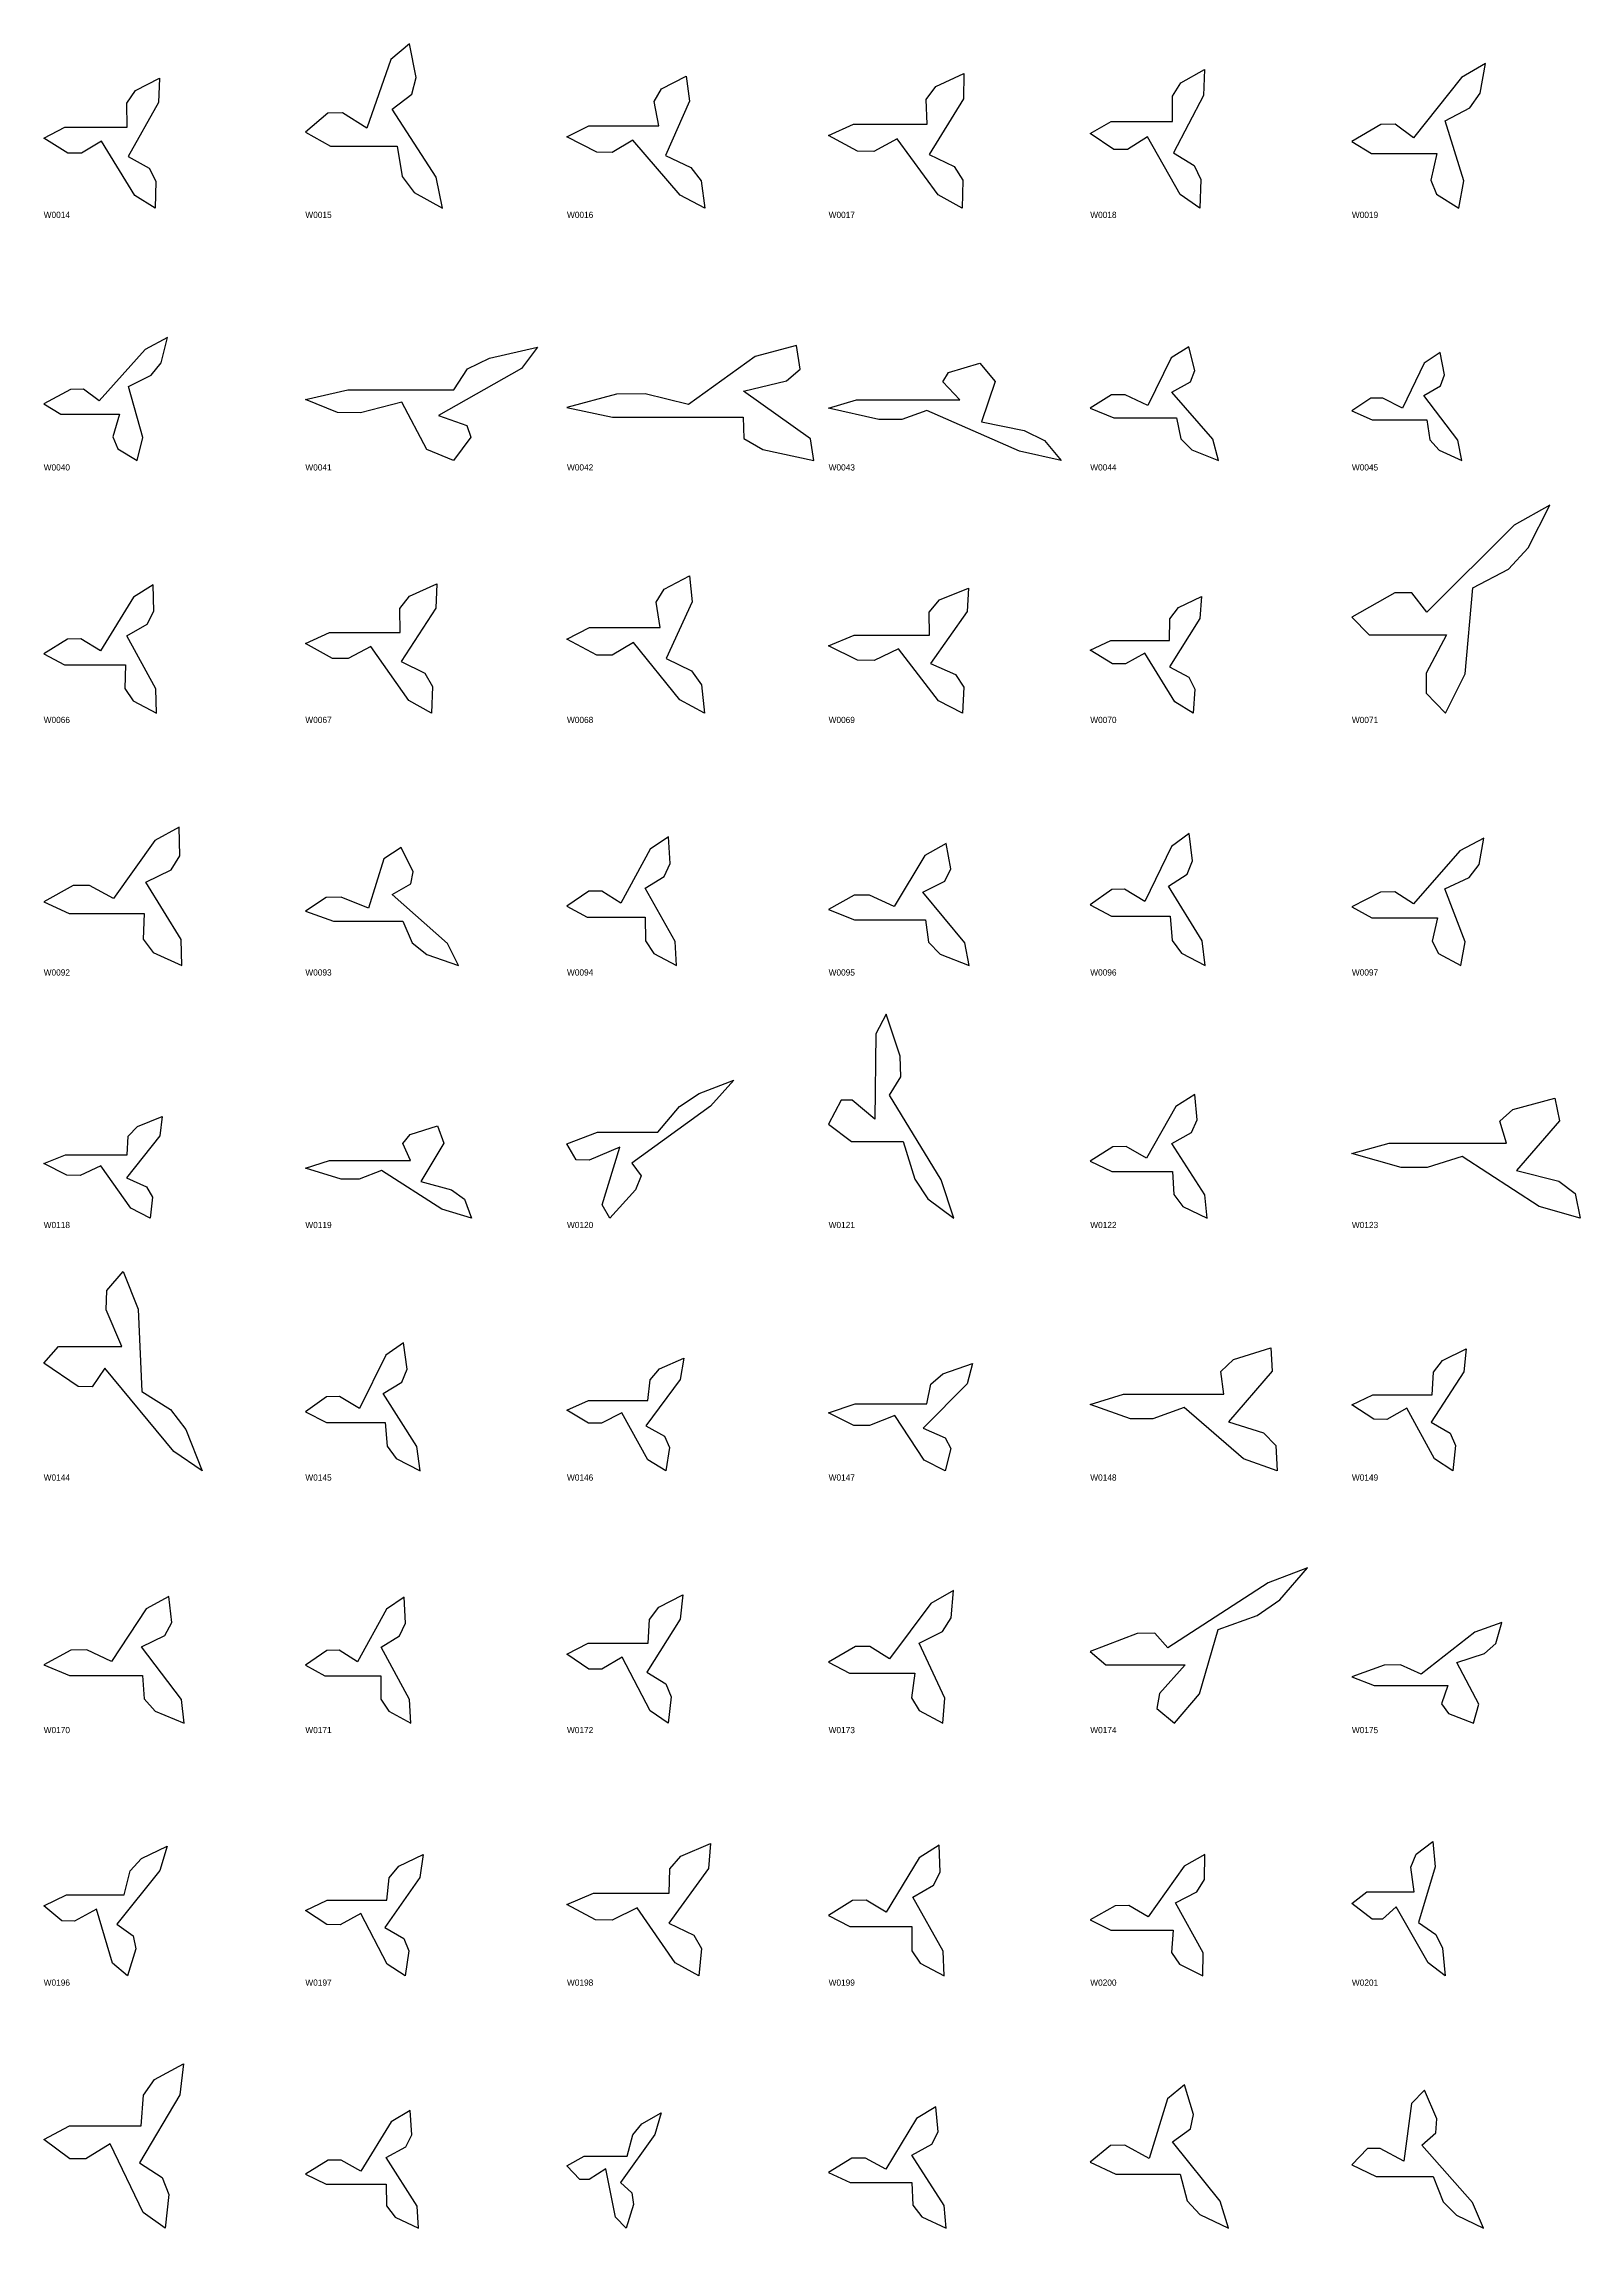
# Model space of a CAD drawing. Header units: millimetres. Extents: x 0 to 2703, y -1633 to 66.
# Drawn here: x 1371 to 1990, y -814 to 66 of the extents above; entities that cross this region are included whole.
import ezdxf

# ---------------------------------------------------------------- set-up
doc = ezdxf.new("R2010")
doc.units = ezdxf.units.MM

msp = doc.modelspace()

# ---------------------------------------------------------------- linework, layer by layer
at = {"layer": 'RECOVERED_OUTLINES'}
for points in [[(1486.1, 24.91), (1512.98, 24.91), (1514.96, 12.7), (1519.77, 6.31), (1531.2, 0), (1528.69, 12.46), (1510.87, 39.89), (1518.83, 45.85), (1520.62, 52.57), (1517.87, 66.24), (1510.33, 59.81), (1500.66, 32.17), (1490.9, 38.32), (1485.01, 38.25), (1475.94, 30.52)], [(1590.19, 33.16), (1618.37, 33.16), (1616.48, 42.96), (1619.44, 48.08), (1629.36, 53.14), (1630.79, 43.14), (1621.04, 21.14), (1631.33, 16.36), (1635.4, 10.97), (1636.97, 0), (1626.96, 5.16), (1607.83, 27.33), (1599.59, 22.4), (1593.39, 22.46), (1581.36, 28.65)], [(1696.81, 33.81), (1726.48, 33.81), (1726.08, 43.81), (1730.03, 49.03), (1741.3, 54.19), (1741.18, 44), (1727.33, 21.56), (1737.39, 16.68), (1740.8, 11.18), (1740.66, 0), (1730.97, 5.26), (1714.43, 27.87), (1704.95, 22.84), (1698.44, 22.9), (1686.79, 29.22)], [(1800.67, 34.83), (1825.39, 34.83), (1825.29, 45.12), (1828.7, 50.5), (1838.21, 55.82), (1837.87, 45.32), (1825.81, 22.21), (1834.08, 17.18), (1836.79, 11.52), (1836.42, 0), (1828.46, 5.42), (1815.21, 28.71), (1807.2, 23.53), (1801.77, 23.59), (1792.21, 30.1)], [(1905.55, 21.93), (1931.84, 21.93), (1929.39, 11.18), (1931.79, 5.56), (1940.7, 0), (1942.73, 10.97), (1935.16, 35.11), (1945.1, 40.36), (1949.27, 46.28), (1951.49, 58.31), (1941.8, 52.65), (1922.41, 28.32), (1915.07, 33.74), (1909.28, 33.67), (1897.63, 26.87)], [(1379.09, 32.65), (1404.16, 32.65), (1404.04, 42.31), (1407.5, 47.35), (1417.14, 52.34), (1416.81, 42.49), (1404.59, 20.82), (1412.98, 16.11), (1415.73, 10.8), (1415.36, 0), (1407.29, 5.08), (1393.84, 26.91), (1385.72, 22.06), (1380.21, 22.12), (1370.51, 28.22)], [(1377.42, -83.11), (1401.1, -83.11), (1398.41, -92.27), (1400.33, -97.05), (1408.11, -101.78), (1410.42, -92.44), (1404.67, -71.89), (1413.84, -67.42), (1417.85, -62.38), (1420.39, -52.14), (1411.41, -56.96), (1392.88, -77.67), (1386.51, -73.06), (1381.3, -73.12), (1370.51, -78.91)], [(1493.12, -73.27), (1535.77, -73.27), (1541.25, -64.84), (1550.09, -60.44), (1569.42, -56.08), (1563.07, -64.68), (1529.56, -83.6), (1541.06, -87.71), (1542.61, -92.35), (1535.64, -101.78), (1524.9, -97.35), (1514.84, -78.28), (1498.18, -82.52), (1488.85, -82.47), (1475.94, -77.14)], [(1599.64, -84.33), (1652.31, -84.33), (1652.66, -92.89), (1660.23, -97.36), (1680.79, -101.78), (1679.48, -93.05), (1652.51, -73.84), (1669.84, -69.66), (1675.29, -64.95), (1673.86, -55.37), (1657.22, -59.88), (1630.28, -79.24), (1612.93, -74.93), (1601.37, -74.98), (1581.36, -80.4)], [(1801.71, -84.55), (1826.97, -84.55), (1828.73, -93), (1833.2, -97.41), (1843.88, -101.78), (1841.63, -93.16), (1825.12, -74.19), (1832.66, -70.06), (1834.4, -65.41), (1831.93, -55.95), (1824.79, -60.4), (1815.46, -79.52), (1806.34, -75.27), (1800.8, -75.32), (1792.21, -80.66)], [(1905.78, -85.41), (1927.82, -85.41), (1929.05, -93.44), (1932.79, -97.63), (1941.95, -101.78), (1940.3, -93.59), (1926.57, -75.57), (1933.29, -71.65), (1934.98, -67.23), (1933.17, -58.25), (1926.77, -62.47), (1917.96, -80.64), (1910.15, -76.6), (1905.32, -76.64), (1897.63, -81.72)], [(1697.99, -77.27), (1739.63, -77.27), (1732.85, -70.02), (1735.14, -66.24), (1747.75, -62.5), (1753.92, -69.89), (1748.44, -86.15), (1765.58, -89.69), (1773.77, -93.67), (1780.54, -101.78), (1763.67, -97.97), (1726.41, -81.58), (1716.24, -85.22), (1707.07, -85.18), (1686.79, -80.6)], [(1904.58, -172.02), (1935.82, -172.02), (1927.54, -187.49), (1927.59, -195.57), (1935.4, -203.56), (1943.29, -187.79), (1946.35, -153.06), (1960.78, -145.51), (1968.69, -137), (1977.35, -119.7), (1963, -127.84), (1927.8, -162.83), (1921.78, -155.04), (1914.88, -155.14), (1897.63, -164.92)], [(1590.43, -169.07), (1618.96, -169.07), (1617.33, -158.88), (1620.47, -153.55), (1630.67, -148.28), (1631.83, -158.68), (1621.31, -181.57), (1631.6, -186.54), (1635.56, -192.15), (1636.83, -203.56), (1626.85, -198.2), (1608.12, -175.13), (1599.63, -180.26), (1593.36, -180.2), (1581.36, -173.76)], [(1378.88, -184.11), (1403.43, -184.11), (1403.25, -193.65), (1406.6, -198.63), (1416.01, -203.56), (1415.75, -193.83), (1403.95, -172.42), (1412.2, -167.77), (1414.93, -162.52), (1414.65, -151.85), (1406.7, -156.87), (1393.37, -178.44), (1385.45, -173.64), (1380.06, -173.7), (1370.51, -179.73)], [(1485.67, -171.02), (1514.11, -171.02), (1514.01, -161.4), (1517.94, -156.37), (1528.89, -151.4), (1528.49, -161.21), (1514.59, -182.81), (1524.09, -187.5), (1527.2, -192.8), (1526.76, -203.56), (1517.61, -198.5), (1502.39, -176.74), (1493.17, -181.58), (1486.93, -181.52), (1475.94, -175.44)], [(1697.14, -172.11), (1727.38, -172.11), (1727.28, -162.82), (1731.46, -157.96), (1743.11, -153.16), (1742.67, -162.64), (1727.87, -183.51), (1737.97, -188.04), (1741.27, -193.16), (1740.79, -203.56), (1731.07, -198.67), (1714.91, -177.64), (1705.1, -182.32), (1698.47, -182.26), (1686.79, -176.38)], [(1800.45, -174.24), (1824.14, -174.24), (1824.34, -165.57), (1827.76, -161.04), (1837.03, -156.57), (1836.41, -165.41), (1824.19, -184.87), (1831.97, -189.09), (1834.41, -193.86), (1833.73, -203.56), (1826.26, -199), (1814.21, -179.39), (1806.39, -183.76), (1801.19, -183.7), (1792.21, -178.22)], [(1380.74, -284.34), (1410.93, -284.34), (1410.59, -294.64), (1414.64, -300.02), (1426.14, -305.34), (1425.95, -294.84), (1411.71, -271.72), (1421.91, -266.69), (1425.34, -261.02), (1425.13, -249.5), (1415.3, -254.92), (1398.63, -278.22), (1388.95, -273.04), (1382.33, -273.1), (1370.51, -279.61)], [(1589.48, -285.81), (1612.83, -285.81), (1613.01, -295.39), (1616.38, -300.39), (1625.51, -305.34), (1624.91, -295.57), (1612.88, -274.06), (1620.55, -269.39), (1622.95, -264.12), (1622.29, -253.4), (1614.92, -258.44), (1603.05, -280.11), (1595.34, -275.29), (1590.21, -275.35), (1581.36, -281.41)], [(1800.72, -285.34), (1824.44, -285.34), (1825.2, -295.15), (1828.92, -300.27), (1838.49, -305.34), (1837.29, -295.34), (1823.79, -273.31), (1831.3, -268.52), (1833.43, -263.12), (1832.11, -252.15), (1824.93, -257.31), (1814.16, -279.5), (1806.04, -274.57), (1800.84, -274.63), (1792.21, -280.83)], [(1905.71, -286.05), (1932.07, -286.05), (1929.92, -295.51), (1932.49, -300.45), (1941.57, -305.34), (1943.3, -295.69), (1935.03, -274.45), (1944.84, -269.83), (1948.86, -264.62), (1950.75, -254.03), (1941.19, -259.01), (1922.43, -280.42), (1914.92, -275.66), (1909.12, -275.71), (1897.63, -281.7)], [(1487.27, -287.42), (1515.21, -287.42), (1518.96, -296.21), (1524.84, -300.8), (1537.59, -305.34), (1533.26, -296.38), (1510.95, -276.65), (1518.4, -272.36), (1519.33, -267.52), (1514.58, -257.69), (1507.63, -262.31), (1501.41, -282.19), (1490.4, -277.77), (1484.3, -277.82), (1475.94, -283.38)], [(1697.19, -286.84), (1725.83, -286.84), (1727.03, -295.92), (1731.67, -300.66), (1743.37, -305.34), (1741.64, -296.09), (1724.7, -275.72), (1733.64, -271.3), (1736.05, -266.31), (1734.14, -256.16), (1725.62, -260.93), (1713.25, -281.45), (1703.31, -276.88), (1697.03, -276.94), (1686.79, -282.68)], [(1696.07, -376.19), (1716.81, -376.19), (1721.48, -391.36), (1726.83, -399.29), (1737.27, -407.12), (1732.13, -391.65), (1711.33, -357.59), (1715.94, -350.18), (1715.59, -341.84), (1709.96, -324.86), (1705.79, -332.84), (1705.44, -367.17), (1696.32, -359.53), (1691.8, -359.62), (1686.79, -369.22)], [(1593.72, -372.43), (1617.92, -372.43), (1626.69, -362.18), (1634.68, -356.82), (1648.57, -351.52), (1639.19, -361.98), (1607.45, -385), (1611.2, -390.01), (1608.97, -395.65), (1598.67, -407.12), (1595.56, -401.73), (1602.67, -378.53), (1590.36, -383.69), (1585.11, -383.63), (1581.36, -377.14)], [(1800.86, -388.36), (1825.35, -388.36), (1825.84, -397.56), (1829.53, -402.37), (1839.26, -407.12), (1838.32, -397.74), (1825.05, -377.08), (1832.95, -372.59), (1835.31, -367.52), (1834.29, -357.23), (1826.71, -362.07), (1814.92, -382.89), (1806.68, -378.25), (1801.31, -378.31), (1792.21, -384.13)], [(1912.66, -376.95), (1959.98, -376.95), (1957.25, -368.03), (1962.46, -363.36), (1979.36, -358.76), (1981.3, -367.85), (1963.9, -387.88), (1980.96, -392.23), (1987.54, -397.14), (1989.67, -407.12), (1973.1, -402.43), (1942, -382.25), (1927.94, -386.74), (1917.54, -386.68), (1897.63, -381.04)], [(1379.28, -381.6), (1404.16, -381.6), (1404.61, -374.05), (1408.34, -370.11), (1418.2, -366.21), (1417.29, -373.91), (1403.9, -390.85), (1411.95, -394.53), (1414.37, -398.68), (1413.37, -407.12), (1405.66, -403.15), (1393.58, -386.08), (1385.24, -389.88), (1379.78, -389.84), (1370.51, -385.06)], [(1485.72, -383.86), (1518.32, -383.86), (1515.2, -376.99), (1518.15, -373.4), (1529.15, -369.85), (1531.74, -376.86), (1522.53, -392.29), (1534.87, -395.65), (1540.08, -399.43), (1542.93, -407.12), (1530.87, -403.51), (1506.66, -387.95), (1497.6, -391.41), (1490.43, -391.37), (1475.94, -387.02)], [(1376.41, -458.82), (1401.98, -458.82), (1395.66, -444.02), (1395.95, -436.28), (1402.58, -428.63), (1408.57, -443.73), (1410.04, -476.97), (1421.62, -484.19), (1427.84, -492.34), (1434.41, -508.9), (1422.91, -501.11), (1395.15, -467.62), (1389.99, -475.07), (1384.34, -474.98), (1370.51, -465.62)], [(1484.44, -489.5), (1508.06, -489.5), (1508.87, -499.01), (1512.6, -503.99), (1522.16, -508.9), (1520.91, -499.2), (1507.35, -477.83), (1514.81, -473.19), (1516.9, -467.95), (1515.53, -457.3), (1508.4, -462.31), (1497.79, -483.84), (1489.68, -479.05), (1484.5, -479.11), (1475.94, -485.13)], [(1590.01, -480.63), (1613.92, -480.63), (1614.83, -472.27), (1618.66, -467.9), (1628.38, -463.59), (1627.02, -472.11), (1613.09, -490.87), (1620.59, -494.95), (1622.65, -499.55), (1621.16, -508.9), (1614, -504.51), (1603.47, -485.6), (1595.21, -489.8), (1589.97, -489.75), (1581.36, -484.47)], [(1697.44, -481.98), (1726.38, -481.98), (1727.91, -474.02), (1732.76, -469.86), (1744.75, -465.75), (1742.67, -473.87), (1724.86, -491.74), (1733.73, -495.62), (1736, -500), (1733.73, -508.9), (1725.28, -504.72), (1713.49, -486.71), (1703.28, -490.72), (1696.94, -490.67), (1686.79, -485.64)], [(1805.59, -478.03), (1846.05, -478.03), (1844.88, -468.9), (1849.94, -464.13), (1864.99, -459.42), (1865.46, -468.73), (1847.97, -489.22), (1861.99, -493.67), (1866.98, -498.69), (1867.49, -508.9), (1853.94, -504.1), (1829.99, -483.45), (1817.38, -488.05), (1808.49, -487.99), (1792.21, -482.22)], [(1906.1, -478.26), (1929.96, -478.26), (1930.54, -469.2), (1934.18, -464.46), (1943.71, -459.78), (1942.69, -469.02), (1929.53, -489.36), (1937.18, -493.78), (1939.42, -498.77), (1938.3, -508.9), (1930.98, -504.14), (1919.73, -483.64), (1911.66, -488.2), (1906.43, -488.15), (1897.63, -482.42)], [(1798.44, -587.11), (1830.51, -587.11), (1820.06, -598.67), (1819.1, -604.71), (1826.11, -610.68), (1836.19, -598.89), (1843.7, -572.94), (1859.45, -567.3), (1868.64, -560.94), (1879.7, -548), (1863.95, -554.08), (1823.43, -580.24), (1818.24, -574.42), (1811.13, -574.49), (1792.21, -581.8)], [(1380.92, -591.46), (1410.34, -591.46), (1410.98, -600.89), (1415.44, -605.82), (1427.15, -610.68), (1425.97, -601.07), (1409.91, -579.91), (1419.37, -575.31), (1422.17, -570.12), (1420.88, -559.57), (1411.81, -564.53), (1397.77, -585.86), (1387.86, -581.11), (1381.41, -581.17), (1370.51, -587.13)], [(1483.74, -591.56), (1506.32, -591.56), (1506.4, -600.94), (1509.62, -605.84), (1518.39, -610.68), (1517.9, -601.12), (1506.48, -580.06), (1513.94, -575.48), (1516.31, -570.32), (1515.77, -559.83), (1508.6, -564.76), (1496.91, -585.98), (1489.51, -581.26), (1484.55, -581.32), (1475.94, -587.25)], [(1589.94, -578.43), (1614.02, -578.43), (1614.67, -568.89), (1618.39, -563.91), (1628.04, -558.99), (1626.94, -568.71), (1613.5, -590.12), (1621.18, -594.77), (1623.4, -600.02), (1622.2, -610.68), (1614.85, -605.67), (1603.65, -584.1), (1595.47, -588.9), (1590.19, -588.84), (1581.36, -582.81)], [(1695.24, -590.56), (1721.49, -590.56), (1720.24, -600.43), (1723.27, -605.59), (1732.78, -610.68), (1733.58, -600.62), (1723.33, -578.46), (1732.66, -573.65), (1736.16, -568.21), (1737.04, -557.17), (1728, -562.36), (1711.36, -584.69), (1703.42, -579.72), (1697.66, -579.78), (1686.79, -586.03)], [(1906.65, -595.42), (1936.35, -595.42), (1933.74, -602.91), (1936.55, -606.82), (1946.69, -610.68), (1948.82, -603.05), (1939.9, -586.25), (1951.04, -582.6), (1955.66, -578.48), (1957.99, -570.1), (1947.13, -574.04), (1925.6, -590.97), (1917.22, -587.21), (1910.69, -587.25), (1897.63, -591.99)], [(1379.66, -679.84), (1402.87, -679.84), (1405.4, -670.2), (1409.98, -665.16), (1420.27, -660.17), (1417.27, -670.01), (1400.04, -691.66), (1406.51, -696.37), (1407.6, -701.67), (1404.31, -712.47), (1398.23, -707.39), (1391.74, -685.57), (1382.9, -690.43), (1377.82, -690.37), (1370.51, -684.27)], [(1592, -679.22), (1622.48, -679.22), (1622.8, -669.4), (1627.25, -664.26), (1639.21, -659.19), (1638.33, -669.21), (1622.45, -691.27), (1632.42, -696.06), (1635.51, -701.47), (1634.55, -712.47), (1624.98, -707.3), (1609.66, -685.07), (1599.56, -690.01), (1592.87, -689.95), (1581.36, -683.74)], [(1695.35, -692.66), (1720.32, -692.66), (1720.26, -702.37), (1723.74, -707.45), (1733.37, -712.47), (1732.98, -702.56), (1720.69, -680.75), (1729.01, -676.01), (1731.72, -670.67), (1731.3, -659.8), (1723.29, -664.91), (1710.01, -686.88), (1701.89, -682), (1696.41, -682.06), (1686.79, -688.2)], [(1903.62, -678.7), (1922.7, -678.7), (1921.44, -668.71), (1923.47, -663.5), (1930.2, -658.34), (1931.14, -668.52), (1924.46, -690.93), (1931.41, -695.8), (1934.15, -701.3), (1935.18, -712.47), (1928.42, -707.21), (1915.54, -684.63), (1909.95, -689.66), (1905.75, -689.59), (1897.63, -683.28)], [(1484.67, -681.97), (1508.83, -681.97), (1509.76, -672.96), (1513.63, -668.25), (1523.45, -663.59), (1522.08, -672.79), (1507.99, -693.02), (1515.56, -697.42), (1517.64, -702.38), (1516.13, -712.47), (1508.9, -707.72), (1498.27, -687.33), (1489.93, -691.87), (1484.63, -691.81), (1475.94, -686.11)], [(1800.56, -694.08), (1825.6, -694.08), (1825.01, -703.09), (1828.22, -707.81), (1837.61, -712.47), (1837.75, -703.27), (1826.61, -683.02), (1835.21, -678.62), (1838.22, -673.66), (1838.38, -663.57), (1830.07, -668.32), (1815.57, -688.72), (1807.7, -684.18), (1802.2, -684.23), (1792.21, -689.94)], [(1380.86, -772.88), (1409.81, -772.88), (1410.66, -760.65), (1415.16, -754.26), (1426.8, -747.94), (1425.41, -760.41), (1409.11, -787.87), (1418.31, -793.83), (1420.95, -800.56), (1419.43, -814.25), (1410.63, -807.81), (1397.31, -780.15), (1387.44, -786.3), (1381.09, -786.23), (1370.51, -778.49)], [(1802.45, -792.49), (1828.46, -792.49), (1831.27, -803.16), (1836.39, -808.73), (1847.9, -814.25), (1844.57, -803.36), (1825.32, -779.4), (1832.59, -774.2), (1833.83, -768.32), (1830.18, -756.38), (1823.34, -762), (1816.01, -786.14), (1806.11, -780.77), (1800.42, -780.84), (1792.21, -787.58)], [(1695.48, -795.84), (1720.35, -795.84), (1720.66, -804.86), (1724.31, -809.58), (1734.09, -814.25), (1733.33, -805.04), (1720.27, -784.77), (1728.38, -780.36), (1730.87, -775.39), (1730.04, -765.29), (1722.25, -770.04), (1709.86, -790.47), (1701.6, -785.92), (1696.14, -785.98), (1686.79, -791.69)], [(1907.39, -793.32), (1930.42, -793.32), (1934.41, -803.58), (1939.72, -808.95), (1950.69, -814.25), (1946.21, -803.78), (1925.81, -780.74), (1931.52, -775.74), (1931.8, -770.09), (1926.89, -758.61), (1921.62, -764.01), (1918.51, -787.22), (1908.99, -782.06), (1903.96, -782.12), (1897.63, -788.61)], [(1484.33, -796.4), (1508.45, -796.4), (1508.66, -805.15), (1512.15, -809.72), (1521.59, -814.25), (1520.94, -805.32), (1508.48, -785.67), (1516.4, -781.4), (1518.87, -776.58), (1518.16, -766.79), (1510.56, -771.4), (1498.33, -791.2), (1490.36, -786.79), (1485.07, -786.84), (1475.94, -792.38)], [(1588.35, -785.18), (1605.58, -785.18), (1607.9, -776.59), (1611.52, -772.11), (1619.38, -767.67), (1616.71, -776.43), (1602.95, -795.72), (1607.54, -799.91), (1608.12, -804.63), (1605.19, -814.25), (1600.9, -809.73), (1597.07, -790.29), (1590.28, -794.62), (1586.52, -794.56), (1581.36, -789.13)]]:
    msp.add_lwpolyline(points, close=True, dxfattribs=at)

# ---------------------------------------------------------------- texts
at = {"layer": 'NEW_CATALOGUE_LABELS'}
for s, p in [('W0014', (1370.51, -4)), ('W0015', (1475.94, -4)), ('W0016', (1581.36, -4)), ('W0017', (1686.79, -4)), ('W0018', (1792.21, -4)), ('W0019', (1897.63, -4)), ('W0040', (1370.51, -105.78)), ('W0041', (1475.94, -105.78)), ('W0042', (1581.36, -105.78)), ('W0043', (1686.79, -105.78)), ('W0044', (1792.21, -105.78)), ('W0045', (1897.63, -105.78)), ('W0066', (1370.51, -207.56)), ('W0067', (1475.94, -207.56)), ('W0068', (1581.36, -207.56)), ('W0069', (1686.79, -207.56)), ('W0070', (1792.21, -207.56)), ('W0071', (1897.63, -207.56)), ('W0092', (1370.51, -309.34)), ('W0093', (1475.94, -309.34)), ('W0094', (1581.36, -309.34)), ('W0095', (1686.79, -309.34)), ('W0096', (1792.21, -309.34)), ('W0097', (1897.63, -309.34)), ('W0118', (1370.51, -411.12)), ('W0119', (1475.94, -411.12)), ('W0120', (1581.36, -411.12)), ('W0121', (1686.79, -411.12)), ('W0122', (1792.21, -411.12)), ('W0123', (1897.63, -411.12)), ('W0144', (1370.51, -512.9)), ('W0145', (1475.94, -512.9)), ('W0146', (1581.36, -512.9)), ('W0147', (1686.79, -512.9)), ('W0148', (1792.21, -512.9)), ('W0149', (1897.63, -512.9)), ('W0170', (1370.51, -614.68)), ('W0171', (1475.94, -614.68)), ('W0172', (1581.36, -614.68)), ('W0173', (1686.79, -614.68)), ('W0174', (1792.21, -614.68)), ('W0175', (1897.63, -614.68)), ('W0196', (1370.51, -716.47)), ('W0197', (1475.94, -716.47)), ('W0198', (1581.36, -716.47)), ('W0199', (1686.79, -716.47)), ('W0200', (1792.21, -716.47)), ('W0201', (1897.63, -716.47))]:
    msp.add_text(s, height=2.5, dxfattribs=at).set_placement(p)

doc.saveas('drawing.dxf')
